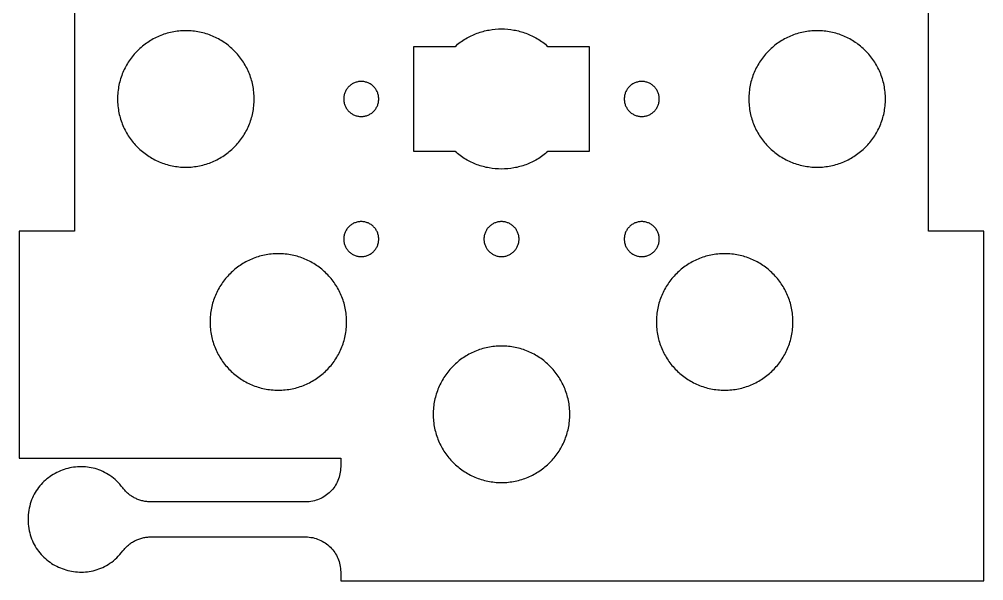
# Model space of a CAD drawing. Extents: x -13 to 42, y 40.2 to 95.3.
# Drawn here: x -13 to 42, y 40.2 to 72.3 of the extents above; entities that cross this region are included whole.
import ezdxf

# ---------------------------------------------------------------- set-up
doc = ezdxf.new("R2010")
doc.units = 0
doc.layers.get('0').update_dxf_attribs({"linetype": 'CONTINUOUS'})

msp = doc.modelspace()

# ---------------------------------------------------------------- linework, layer by layer
at = {"color": 7}
for points in [[(-7.328427, 94.749997), (-7.328427, 95.249997), (-13, 95.25), (-13, 75.3), (-9.85, 75.3), (-9.85, 60.2), (-13, 60.2), (-13, 47.25), (5.328427, 47.25), (5.328427, 46.75)], [(5.328427, 40.750008), (5.328427, 40.250008), (42, 40.25), (42, 60.2), (38.85, 60.2), (38.85, 75.3)], [(11.854249, 64.75), (9.5, 64.75), (9.5, 70.75), (11.854249, 70.75)], [(17.145751, 70.75), (19.5, 70.75), (19.5, 64.75)], [(19.5, 64.75), (17.145751, 64.75)], [(3.328427, 44.75), (-5.5, 44.75)], [(-5.5, 42.750005), (3.328427, 42.750005)]]:
    msp.add_lwpolyline(points, dxfattribs=at)
for points in [[(0.395, 67.75), (0.395, 67.75)], [(7.5, 67.75), (7.5, 67.75)], [(23.5, 67.75), (23.5, 67.75)], [(36.394997, 67.75), (36.395, 67.75)], [(7.5, 59.75), (7.5, 59.75)], [(15.5, 59.75), (15.5, 59.75)], [(23.5, 59.75), (23.5, 59.75)], [(5.667078, 55.022078), (5.667078, 55.022078)], [(31.122916, 55.022078), (31.122922, 55.022078)], [(18.394997, 49.75), (18.395, 49.75)]]:
    msp.add_lwpolyline(points, close=True, dxfattribs=at)
for points in [[(-4.284978, 71.56587), (-4.538533, 71.51399), (-4.783114, 71.437463), (-5.01611, 71.338915)], [(-3.5, 71.645), (-3.768894, 71.645), (-4.031423, 71.61775), (-4.284978, 71.56587)], [(-2.715022, 71.565867), (-2.968577, 71.617752), (-3.231106, 71.645), (-3.5, 71.645)], [(-1.98389, 71.338912), (-2.216886, 71.437462), (-2.461467, 71.513983), (-2.715022, 71.565867)], [(12.453677, 71.1875), (12.663329, 71.3125), (12.88184, 71.416667), (13.106256, 71.5)], [(13.106256, 71.5), (13.330672, 71.58333), (13.560995, 71.645833), (13.794269, 71.6875)], [(13.794269, 71.6875), (14.027544, 71.72917), (14.263772, 71.75), (14.5, 71.75)], [(14.5, 71.75), (14.736228, 71.75), (14.972456, 71.72917), (15.205731, 71.6875)], [(15.205731, 71.6875), (15.439005, 71.64583), (15.669328, 71.583333), (15.893744, 71.5)], [(15.893744, 71.5), (16.11816, 71.41667), (16.336671, 71.3125), (16.546323, 71.1875)], [(31.715022, 71.56587), (31.461467, 71.51399), (31.216886, 71.437463), (30.98389, 71.338915)], [(32.5, 71.645), (32.231106, 71.645), (31.968577, 71.61775), (31.715022, 71.56587)], [(33.284981, 71.565867), (33.031423, 71.617752), (32.768894, 71.645), (32.5, 71.645)], [(34.016113, 71.338912), (33.783117, 71.437462), (33.538536, 71.513983), (33.284981, 71.565867)], [(-5.677732, 70.979798), (-5.884947, 70.839806), (-6.077967, 70.680398), (-6.254181, 70.504184)], [(-5.01611, 71.338915), (-5.249105, 71.240365), (-5.470516, 71.11979), (-5.677732, 70.979798)], [(-1.322269, 70.979795), (-1.529484, 71.119787), (-1.750895, 71.240363), (-1.98389, 71.338912)], [(-0.745819, 70.504181), (-0.922033, 70.680395), (-1.115053, 70.839803), (-1.322269, 70.979795)], [(11.854249, 70.75), (12.043231, 70.916667), (12.244025, 71.0625), (12.453677, 71.1875)], [(16.546323, 71.1875), (16.755975, 71.0625), (16.956769, 70.916667), (17.145751, 70.75)], [(30.322268, 70.979798), (30.115053, 70.839806), (29.922033, 70.680398), (29.745819, 70.504184)], [(30.98389, 71.338915), (30.750895, 71.240365), (30.529484, 71.11979), (30.322268, 70.979798)], [(34.677735, 70.979795), (34.470519, 71.119787), (34.249108, 71.240363), (34.016113, 71.338912)], [(35.254184, 70.504181), (35.07797, 70.680395), (34.88495, 70.839803), (34.677735, 70.979795)], [(-6.254181, 70.504184), (-6.430395, 70.327967), (-6.589803, 70.134947), (-6.729795, 69.927732)], [(-0.270205, 69.927732), (-0.410197, 70.134947), (-0.569605, 70.327967), (-0.745819, 70.504181)], [(29.745819, 70.504184), (29.569605, 70.327967), (29.410197, 70.134947), (29.270205, 69.927732)], [(35.729798, 69.927732), (35.589806, 70.134947), (35.430398, 70.327967), (35.254184, 70.504181)], [(-6.729795, 69.927732), (-6.869787, 69.720516), (-6.990363, 69.499105), (-7.088912, 69.26611)], [(0.088912, 69.26611), (-0.009637, 69.499105), (-0.130213, 69.720516), (-0.270205, 69.927732)], [(29.270205, 69.927732), (29.130213, 69.720516), (29.009637, 69.499105), (28.911088, 69.26611)], [(36.088915, 69.26611), (35.990365, 69.499105), (35.86979, 69.720516), (35.729798, 69.927732)], [(-7.088912, 69.26611), (-7.187461, 69.033114), (-7.263983, 68.788533), (-7.315867, 68.534978)], [(0.315867, 68.534978), (0.263982, 68.788533), (0.18746, 69.033114), (0.088912, 69.26611)], [(28.911088, 69.26611), (28.81254, 69.033114), (28.736017, 68.788533), (28.684133, 68.534978)], [(36.31587, 68.534978), (36.26399, 68.788533), (36.187463, 69.033114), (36.088915, 69.26611)], [(-7.315867, 68.534978), (-7.367752, 68.281423), (-7.395, 68.018894), (-7.395, 67.75)], [(0.395, 67.75), (0.395, 68.018894), (0.367752, 68.281423), (0.315867, 68.534978)], [(5.670784, 68.309104), (5.634843, 68.255904), (5.603886, 68.199058), (5.578585, 68.139239)], [(5.792893, 68.457101), (5.747652, 68.411861), (5.706725, 68.362301), (5.670784, 68.309104)], [(5.940891, 68.57921), (5.88769, 68.54327), (5.838134, 68.50234), (5.792893, 68.457101)], [(6.110755, 68.67141), (6.050936, 68.64611), (5.994091, 68.61515), (5.940891, 68.57921)], [(6.298465, 68.72968), (6.233367, 68.71636), (6.170574, 68.69671), (6.110755, 68.67141)], [(6.5, 68.75), (6.430964, 68.75), (6.363563, 68.743), (6.298465, 68.72968)], [(6.701535, 68.729686), (6.636437, 68.743004), (6.569036, 68.75), (6.5, 68.75)], [(6.889245, 68.671416), (6.829426, 68.696716), (6.766633, 68.716366), (6.701535, 68.729686)], [(7.05911, 68.579216), (7.00591, 68.615156), (6.949065, 68.646116), (6.889245, 68.671416)], [(7.207107, 68.457107), (7.161866, 68.502347), (7.11231, 68.543277), (7.05911, 68.579216)], [(7.329216, 68.30911), (7.293275, 68.36231), (7.252348, 68.411866), (7.207107, 68.457107)], [(7.421415, 68.139245), (7.396114, 68.199065), (7.365157, 68.255909), (7.329216, 68.30911)], [(21.670784, 68.309104), (21.634844, 68.255904), (21.603884, 68.199058), (21.578584, 68.139239)], [(21.792893, 68.457101), (21.747653, 68.411861), (21.706723, 68.362301), (21.670784, 68.309104)], [(21.94089, 68.57921), (21.88769, 68.54327), (21.838134, 68.50234), (21.792893, 68.457101)], [(22.110755, 68.67141), (22.050935, 68.64611), (21.994091, 68.61515), (21.94089, 68.57921)], [(22.298465, 68.72968), (22.233365, 68.71636), (22.170574, 68.69671), (22.110755, 68.67141)], [(22.5, 68.75), (22.43096, 68.75), (22.363563, 68.743), (22.298465, 68.72968)], [(22.701529, 68.729686), (22.636437, 68.743004), (22.569036, 68.75), (22.5, 68.75)], [(22.889239, 68.671416), (22.829419, 68.696716), (22.766626, 68.716366), (22.701529, 68.729686)], [(23.059104, 68.579216), (23.005904, 68.615156), (22.949058, 68.646116), (22.889239, 68.671416)], [(23.207101, 68.457107), (23.161861, 68.502347), (23.112301, 68.543277), (23.059104, 68.579216)], [(23.32921, 68.30911), (23.29327, 68.36231), (23.25234, 68.411866), (23.207101, 68.457107)], [(23.42141, 68.139245), (23.39611, 68.199065), (23.36515, 68.255909), (23.32921, 68.30911)], [(28.684133, 68.534978), (28.632248, 68.281423), (28.605, 68.018894), (28.605, 67.75)], [(36.395, 67.75), (36.395, 68.018894), (36.36775, 68.281423), (36.31587, 68.534978)], [(-7.395, 67.75), (-7.395, 67.481106), (-7.367752, 67.218577), (-7.315867, 66.965022)], [(0.315867, 66.965022), (0.367752, 67.218577), (0.395, 67.481106), (0.395, 67.75)], [(5.520316, 67.951529), (5.506996, 67.886437), (5.5, 67.819036), (5.5, 67.75)], [(5.5, 67.75), (5.5, 67.68096), (5.507, 67.613563), (5.520316, 67.548465)], [(5.578585, 68.139239), (5.553284, 68.079419), (5.533637, 68.016626), (5.520316, 67.951529)], [(7.479684, 67.951535), (7.466363, 68.016635), (7.446717, 68.079426), (7.421415, 68.139245)], [(7.5, 67.75), (7.5, 67.81904), (7.493, 67.886437), (7.479684, 67.951535)], [(7.479684, 67.548471), (7.493004, 67.613563), (7.5, 67.680964), (7.5, 67.75)], [(21.520314, 67.951529), (21.506996, 67.886437), (21.5, 67.819036), (21.5, 67.75)], [(21.5, 67.75), (21.5, 67.68096), (21.507, 67.613563), (21.52032, 67.548465)], [(21.578584, 68.139239), (21.553284, 68.079419), (21.533634, 68.016626), (21.520314, 67.951529)], [(23.47968, 67.951535), (23.46636, 68.016635), (23.44671, 68.079426), (23.42141, 68.139245)], [(23.5, 67.75), (23.5, 67.81904), (23.493, 67.886437), (23.47968, 67.951535)], [(23.479686, 67.548471), (23.493004, 67.613563), (23.5, 67.680964), (23.5, 67.75)], [(28.605, 67.75), (28.605, 67.481106), (28.63225, 67.218577), (28.68413, 66.965022)], [(36.315867, 66.965022), (36.367757, 67.218577), (36.394997, 67.481106), (36.394997, 67.75)], [(5.520316, 67.548465), (5.533637, 67.483365), (5.553283, 67.420574), (5.578585, 67.360755)], [(5.578585, 67.360755), (5.603886, 67.300935), (5.634843, 67.244091), (5.670784, 67.19089)], [(5.670784, 67.19089), (5.706725, 67.13769), (5.747652, 67.088134), (5.792893, 67.042893)], [(7.207107, 67.042899), (7.252348, 67.088139), (7.293275, 67.137699), (7.329216, 67.190896)], [(7.329216, 67.190896), (7.365157, 67.244096), (7.396114, 67.300942), (7.421415, 67.360761)], [(7.421415, 67.360761), (7.446716, 67.420581), (7.466363, 67.483374), (7.479684, 67.548471)], [(21.52032, 67.548465), (21.53364, 67.483365), (21.55329, 67.420574), (21.57859, 67.360755)], [(21.57859, 67.360755), (21.60389, 67.300935), (21.63485, 67.244091), (21.67079, 67.19089)], [(21.67079, 67.19089), (21.70673, 67.13769), (21.74766, 67.088134), (21.792899, 67.042893)], [(23.207107, 67.042899), (23.252347, 67.088139), (23.293277, 67.137699), (23.329216, 67.190896)], [(23.329216, 67.190896), (23.365156, 67.244096), (23.396116, 67.300942), (23.421416, 67.360761)], [(23.421416, 67.360761), (23.446716, 67.420581), (23.466366, 67.483374), (23.479686, 67.548471)], [(-7.315867, 66.965022), (-7.263982, 66.711467), (-7.18746, 66.466886), (-7.088911, 66.23389)], [(0.088912, 66.23389), (0.18746, 66.466886), (0.263983, 66.711467), (0.315867, 66.965022)], [(5.792893, 67.042893), (5.838134, 66.997653), (5.88769, 66.956723), (5.94089, 66.920784)], [(5.94089, 66.920784), (5.99409, 66.884844), (6.050935, 66.853884), (6.110755, 66.828584)], [(6.110755, 66.828584), (6.170574, 66.803284), (6.233367, 66.783634), (6.298465, 66.770314)], [(6.298465, 66.770314), (6.363563, 66.756996), (6.430964, 66.75), (6.5, 66.75)], [(6.5, 66.75), (6.569036, 66.75), (6.636437, 66.757), (6.701535, 66.77032)], [(6.701535, 66.77032), (6.766633, 66.78364), (6.829426, 66.80329), (6.889245, 66.82859)], [(6.889245, 66.82859), (6.949064, 66.85389), (7.005909, 66.88485), (7.059109, 66.92079)], [(7.059109, 66.92079), (7.11231, 66.95673), (7.161866, 66.99766), (7.207107, 67.042899)], [(21.792899, 67.042893), (21.838139, 66.997653), (21.887699, 66.956723), (21.940896, 66.920784)], [(21.940896, 66.920784), (21.994096, 66.884844), (22.050942, 66.853884), (22.110761, 66.828584)], [(22.110761, 66.828584), (22.170581, 66.803284), (22.233374, 66.783634), (22.298471, 66.770314)], [(22.298471, 66.770314), (22.363563, 66.756996), (22.430964, 66.75), (22.5, 66.75)], [(22.5, 66.75), (22.56904, 66.75), (22.636437, 66.757), (22.701535, 66.77032)], [(22.701535, 66.77032), (22.766635, 66.78364), (22.829426, 66.80329), (22.889245, 66.82859)], [(22.889245, 66.82859), (22.949065, 66.85389), (23.005909, 66.88485), (23.05911, 66.92079)], [(23.05911, 66.92079), (23.11231, 66.95673), (23.161866, 66.99766), (23.207107, 67.042899)], [(28.68413, 66.965022), (28.73601, 66.711467), (28.812537, 66.466886), (28.911085, 66.23389)], [(36.088912, 66.23389), (36.187462, 66.466886), (36.263983, 66.711467), (36.315867, 66.965022)], [(-7.088911, 66.23389), (-6.990362, 66.000895), (-6.869787, 65.779484), (-6.729795, 65.572268)], [(-0.270205, 65.572268), (-0.130213, 65.779484), (-0.009637, 66.000895), (0.088912, 66.23389)], [(28.911085, 66.23389), (29.009635, 66.000895), (29.13021, 65.779484), (29.270202, 65.572268)], [(35.729795, 65.572268), (35.869787, 65.779484), (35.990363, 66.000895), (36.088912, 66.23389)], [(-6.729795, 65.572268), (-6.589803, 65.365053), (-6.430395, 65.172033), (-6.254181, 64.995819)], [(-0.745819, 64.995819), (-0.569605, 65.172033), (-0.410197, 65.365053), (-0.270205, 65.572268)], [(29.270202, 65.572268), (29.410194, 65.365053), (29.569602, 65.172033), (29.745816, 64.995819)], [(35.254181, 64.995819), (35.430395, 65.172033), (35.589803, 65.365053), (35.729795, 65.572268)], [(-6.254181, 64.995819), (-6.077966, 64.819605), (-5.884947, 64.660197), (-5.677731, 64.520205)], [(-1.322269, 64.520205), (-1.115053, 64.660197), (-0.922033, 64.819605), (-0.745819, 64.995819)], [(29.745816, 64.995819), (29.922033, 64.819605), (30.115053, 64.660197), (30.322268, 64.520205)], [(34.677732, 64.520205), (34.884947, 64.660197), (35.077967, 64.819605), (35.254181, 64.995819)], [(-5.677731, 64.520205), (-5.470516, 64.380213), (-5.249105, 64.259637), (-5.016109, 64.161088)], [(-1.98389, 64.161089), (-1.750895, 64.259638), (-1.529484, 64.380213), (-1.322269, 64.520205)], [(12.453677, 64.3125), (12.244025, 64.4375), (12.043231, 64.583333), (11.854249, 64.75)], [(17.145751, 64.75), (16.956769, 64.583333), (16.755975, 64.4375), (16.546323, 64.3125)], [(30.322268, 64.520205), (30.529484, 64.380213), (30.750895, 64.259637), (30.98389, 64.161088)], [(34.01611, 64.161089), (34.249105, 64.259638), (34.470516, 64.380213), (34.677732, 64.520205)], [(-5.016109, 64.161088), (-4.783114, 64.062539), (-4.538533, 63.986017), (-4.284978, 63.934133)], [(-4.284978, 63.934133), (-4.031423, 63.882248), (-3.768894, 63.855), (-3.5, 63.855)], [(-3.5, 63.855), (-3.231106, 63.855), (-2.968577, 63.882248), (-2.715022, 63.934133)], [(-2.715022, 63.934133), (-2.461467, 63.986018), (-2.216886, 64.06254), (-1.98389, 64.161089)], [(13.106256, 64), (12.88184, 64.083333), (12.663329, 64.1875), (12.453677, 64.3125)], [(13.794269, 63.8125), (13.560995, 63.854167), (13.330672, 63.916667), (13.106256, 64)], [(14.5, 63.75), (14.263772, 63.75), (14.027544, 63.770833), (13.794269, 63.8125)], [(15.205731, 63.8125), (14.972456, 63.770833), (14.736228, 63.75), (14.5, 63.75)], [(15.893744, 64), (15.669328, 63.916667), (15.439005, 63.854167), (15.205731, 63.8125)], [(16.546323, 64.3125), (16.336671, 64.1875), (16.11816, 64.083333), (15.893744, 64)], [(30.98389, 64.161088), (31.216886, 64.062539), (31.461467, 63.986017), (31.715022, 63.934133)], [(31.715022, 63.934133), (31.968577, 63.882248), (32.231106, 63.855), (32.5, 63.855)], [(32.5, 63.855), (32.768894, 63.855), (33.031423, 63.882248), (33.284978, 63.934133)], [(33.284978, 63.934133), (33.538533, 63.986018), (33.783114, 64.06254), (34.01611, 64.161089)], [(5.940891, 60.579216), (5.88769, 60.543274), (5.838134, 60.502348), (5.792893, 60.457107)], [(6.110755, 60.671415), (6.050936, 60.646114), (5.994091, 60.615157), (5.940891, 60.579216)], [(6.298465, 60.729684), (6.233367, 60.716363), (6.170574, 60.696716), (6.110755, 60.671415)], [(6.5, 60.75), (6.430964, 60.75), (6.363563, 60.743004), (6.298465, 60.729684)], [(6.701535, 60.729684), (6.636437, 60.743004), (6.569036, 60.75), (6.5, 60.75)], [(6.889245, 60.671415), (6.829426, 60.696716), (6.766633, 60.716363), (6.701535, 60.729684)], [(7.05911, 60.579216), (7.00591, 60.615157), (6.949065, 60.646114), (6.889245, 60.671415)], [(7.207107, 60.457107), (7.161866, 60.502348), (7.11231, 60.543275), (7.05911, 60.579216)], [(13.94089, 60.579216), (13.88769, 60.543275), (13.838134, 60.502348), (13.792893, 60.457107)], [(14.110755, 60.671415), (14.050935, 60.646114), (13.994091, 60.615157), (13.94089, 60.579216)], [(14.298465, 60.729684), (14.233365, 60.716363), (14.170574, 60.696717), (14.110755, 60.671415)], [(14.5, 60.75), (14.43096, 60.75), (14.363563, 60.743), (14.298465, 60.729684)], [(14.701529, 60.729684), (14.636437, 60.743004), (14.569036, 60.75), (14.5, 60.75)], [(14.889239, 60.671415), (14.829419, 60.696716), (14.766626, 60.716363), (14.701529, 60.729684)], [(15.059104, 60.579216), (15.005904, 60.615157), (14.949058, 60.646114), (14.889239, 60.671415)], [(15.207101, 60.457107), (15.161861, 60.502348), (15.112301, 60.543275), (15.059104, 60.579216)], [(21.94089, 60.579216), (21.88769, 60.543275), (21.838134, 60.502348), (21.792893, 60.457107)], [(22.110755, 60.671415), (22.050935, 60.646114), (21.994091, 60.615157), (21.94089, 60.579216)], [(22.298465, 60.729684), (22.233365, 60.716363), (22.170574, 60.696717), (22.110755, 60.671415)], [(22.5, 60.75), (22.43096, 60.75), (22.363563, 60.743), (22.298465, 60.729684)], [(22.701529, 60.729684), (22.636437, 60.743004), (22.569036, 60.75), (22.5, 60.75)], [(22.889239, 60.671415), (22.829419, 60.696716), (22.766626, 60.716363), (22.701529, 60.729684)], [(23.059104, 60.579216), (23.005904, 60.615157), (22.949058, 60.646114), (22.889239, 60.671415)], [(23.207101, 60.457107), (23.161861, 60.502348), (23.112301, 60.543275), (23.059104, 60.579216)], [(5.520316, 59.951535), (5.506996, 59.886437), (5.5, 59.819036), (5.5, 59.75)], [(5.578585, 60.139245), (5.553284, 60.079426), (5.533637, 60.016632), (5.520316, 59.951535)], [(5.670784, 60.309109), (5.634843, 60.255909), (5.603886, 60.199064), (5.578585, 60.139245)], [(5.792893, 60.457107), (5.747652, 60.411866), (5.706726, 60.36231), (5.670784, 60.309109)], [(7.329216, 60.309109), (7.293275, 60.362309), (7.252348, 60.411866), (7.207107, 60.457107)], [(7.421415, 60.139245), (7.396114, 60.199064), (7.365157, 60.255909), (7.329216, 60.309109)], [(7.479684, 59.951535), (7.466363, 60.016633), (7.446717, 60.079426), (7.421415, 60.139245)], [(7.5, 59.75), (7.5, 59.819036), (7.493, 59.886437), (7.479684, 59.951535)], [(13.520314, 59.951535), (13.506996, 59.886437), (13.5, 59.819036), (13.5, 59.75)], [(13.578584, 60.139245), (13.553284, 60.079426), (13.533634, 60.016633), (13.520314, 59.951535)], [(13.670784, 60.30911), (13.634844, 60.25591), (13.603884, 60.199065), (13.578584, 60.139245)], [(13.792893, 60.457107), (13.747653, 60.411866), (13.706723, 60.36231), (13.670784, 60.30911)], [(15.32921, 60.309109), (15.29327, 60.362309), (15.25234, 60.411866), (15.207101, 60.457107)], [(15.42141, 60.139245), (15.39611, 60.199064), (15.36515, 60.255909), (15.32921, 60.309109)], [(15.47968, 59.951535), (15.46636, 60.016633), (15.44671, 60.079426), (15.42141, 60.139245)], [(15.5, 59.75), (15.5, 59.819036), (15.493, 59.886437), (15.47968, 59.951535)], [(21.520314, 59.951535), (21.506996, 59.886437), (21.5, 59.819036), (21.5, 59.75)], [(21.578584, 60.139245), (21.553284, 60.079426), (21.533634, 60.016633), (21.520314, 59.951535)], [(21.670784, 60.30911), (21.634844, 60.25591), (21.603884, 60.199065), (21.578584, 60.139245)], [(21.792893, 60.457107), (21.747653, 60.411866), (21.706723, 60.36231), (21.670784, 60.30911)], [(23.32921, 60.309109), (23.29327, 60.362309), (23.25234, 60.411866), (23.207101, 60.457107)], [(23.42141, 60.139245), (23.39611, 60.199064), (23.36515, 60.255909), (23.32921, 60.309109)], [(23.47968, 59.951535), (23.46636, 60.016633), (23.44671, 60.079426), (23.42141, 60.139245)], [(23.5, 59.75), (23.5, 59.819036), (23.493, 59.886437), (23.47968, 59.951535)], [(5.5, 59.75), (5.5, 59.680964), (5.507, 59.613563), (5.520316, 59.548465)], [(5.520316, 59.548465), (5.533637, 59.483367), (5.553283, 59.420574), (5.578585, 59.360755)], [(7.421415, 59.360755), (7.446716, 59.420574), (7.466363, 59.483367), (7.479684, 59.548465)], [(7.479684, 59.548465), (7.493004, 59.613563), (7.5, 59.680964), (7.5, 59.75)], [(13.5, 59.75), (13.5, 59.680964), (13.507, 59.613563), (13.52032, 59.548465)], [(13.52032, 59.548465), (13.53364, 59.483367), (13.55329, 59.420574), (13.57859, 59.360755)], [(15.421416, 59.360755), (15.446716, 59.420574), (15.466366, 59.483367), (15.479686, 59.548465)], [(15.479686, 59.548465), (15.493004, 59.613563), (15.5, 59.680964), (15.5, 59.75)], [(21.5, 59.75), (21.5, 59.680964), (21.507, 59.613563), (21.52032, 59.548465)], [(21.52032, 59.548465), (21.53364, 59.483367), (21.55329, 59.420574), (21.57859, 59.360755)], [(23.421416, 59.360755), (23.446716, 59.420574), (23.466366, 59.483367), (23.479686, 59.548465)], [(23.479686, 59.548465), (23.493004, 59.613563), (23.5, 59.680964), (23.5, 59.75)], [(1.772078, 58.917078), (1.503184, 58.917078), (1.240655, 58.88983), (0.9871, 58.837945)], [(2.557056, 58.837945), (2.303501, 58.88983), (2.040971, 58.917078), (1.772078, 58.917078)], [(5.578585, 59.360755), (5.603886, 59.300936), (5.634843, 59.244091), (5.670784, 59.19089)], [(5.670784, 59.19089), (5.706725, 59.13769), (5.747652, 59.088134), (5.792893, 59.042893)], [(5.792893, 59.042893), (5.838134, 58.997652), (5.88769, 58.956725), (5.94089, 58.920784)], [(5.94089, 58.920784), (5.99409, 58.884842), (6.050935, 58.853886), (6.110755, 58.828585)], [(6.889245, 58.828585), (6.949064, 58.853886), (7.005909, 58.884843), (7.059109, 58.920784)], [(7.059109, 58.920784), (7.11231, 58.956725), (7.161866, 58.997652), (7.207107, 59.042893)], [(7.207107, 59.042893), (7.252348, 59.088134), (7.293275, 59.13769), (7.329216, 59.19089)], [(7.329216, 59.19089), (7.365157, 59.24409), (7.396114, 59.300935), (7.421415, 59.360755)], [(13.57859, 59.360755), (13.60389, 59.300936), (13.63485, 59.244091), (13.67079, 59.19089)], [(13.67079, 59.19089), (13.70673, 59.13769), (13.74766, 59.088134), (13.792899, 59.042893)], [(13.792899, 59.042893), (13.838139, 58.997652), (13.887699, 58.956725), (13.940896, 58.920784)], [(13.940896, 58.920784), (13.994096, 58.884842), (14.050942, 58.853886), (14.110761, 58.828585)], [(14.889245, 58.828585), (14.949065, 58.853886), (15.005909, 58.884843), (15.05911, 58.920784)], [(15.05911, 58.920784), (15.11231, 58.956725), (15.161866, 58.997652), (15.207107, 59.042893)], [(15.207107, 59.042893), (15.252347, 59.088134), (15.293277, 59.13769), (15.329216, 59.19089)], [(15.329216, 59.19089), (15.365156, 59.24409), (15.396116, 59.300935), (15.421416, 59.360755)], [(21.57859, 59.360755), (21.60389, 59.300936), (21.63485, 59.244091), (21.67079, 59.19089)], [(21.67079, 59.19089), (21.70673, 59.13769), (21.74766, 59.088134), (21.792899, 59.042893)], [(21.792899, 59.042893), (21.838139, 58.997652), (21.887699, 58.956725), (21.940896, 58.920784)], [(21.940896, 58.920784), (21.994096, 58.884842), (22.050942, 58.853886), (22.110761, 58.828585)], [(22.889245, 58.828585), (22.949065, 58.853886), (23.005909, 58.884843), (23.05911, 58.920784)], [(23.05911, 58.920784), (23.11231, 58.956725), (23.161866, 58.997652), (23.207107, 59.042893)], [(23.207107, 59.042893), (23.252347, 59.088134), (23.293277, 59.13769), (23.329216, 59.19089)], [(23.329216, 59.19089), (23.365156, 59.24409), (23.396116, 59.300935), (23.421416, 59.360755)], [(27.227925, 58.917078), (26.959031, 58.917078), (26.696502, 58.88983), (26.442947, 58.837945)], [(28.012903, 58.837945), (27.759348, 58.88983), (27.496819, 58.917078), (27.227925, 58.917078)], [(0.255968, 58.610989), (0.022972, 58.512441), (-0.198438, 58.391865), (-0.405654, 58.251873)], [(0.9871, 58.837945), (0.733544, 58.78606), (0.488964, 58.709538), (0.255968, 58.610989)], [(3.288188, 58.610989), (3.055192, 58.709538), (2.810611, 58.78606), (2.557056, 58.837945)], [(3.949809, 58.251873), (3.742594, 58.391865), (3.521183, 58.512441), (3.288188, 58.610989)], [(6.110755, 58.828585), (6.170574, 58.803284), (6.233367, 58.783637), (6.298465, 58.770316)], [(6.298465, 58.770316), (6.363563, 58.756996), (6.430964, 58.75), (6.5, 58.75)], [(6.5, 58.75), (6.569036, 58.75), (6.636437, 58.757), (6.701535, 58.770316)], [(6.701535, 58.770316), (6.766633, 58.783637), (6.829426, 58.803283), (6.889245, 58.828585)], [(14.110761, 58.828585), (14.170581, 58.803284), (14.233374, 58.783637), (14.298471, 58.770316)], [(14.298471, 58.770316), (14.363563, 58.756996), (14.430964, 58.75), (14.5, 58.75)], [(14.5, 58.75), (14.56904, 58.75), (14.636437, 58.757), (14.701535, 58.770316)], [(14.701535, 58.770316), (14.766635, 58.783637), (14.829426, 58.803283), (14.889245, 58.828585)], [(22.110761, 58.828585), (22.170581, 58.803284), (22.233374, 58.783637), (22.298471, 58.770316)], [(22.298471, 58.770316), (22.363563, 58.756996), (22.430964, 58.75), (22.5, 58.75)], [(22.5, 58.75), (22.56904, 58.75), (22.636437, 58.757), (22.701535, 58.770316)], [(22.701535, 58.770316), (22.766635, 58.783637), (22.829426, 58.803283), (22.889245, 58.828585)], [(25.711812, 58.610989), (25.478817, 58.512441), (25.257406, 58.391865), (25.05019, 58.251873)], [(26.442947, 58.837945), (26.189389, 58.78606), (25.944808, 58.709538), (25.711812, 58.610989)], [(28.744035, 58.610989), (28.511039, 58.709538), (28.266458, 58.78606), (28.012903, 58.837945)], [(29.405657, 58.251873), (29.198441, 58.391865), (28.97703, 58.512441), (28.744035, 58.610989)], [(-0.982103, 57.776259), (-1.158317, 57.600045), (-1.317725, 57.407025), (-1.457717, 57.199809)], [(-0.405654, 58.251873), (-0.612869, 58.111881), (-0.805889, 57.952473), (-0.982103, 57.776259)], [(4.526259, 57.776259), (4.350045, 57.952473), (4.157025, 58.111881), (3.949809, 58.251873)], [(5.001873, 57.199809), (4.861881, 57.407025), (4.702473, 57.600045), (4.526259, 57.776259)], [(24.473741, 57.776259), (24.297527, 57.600045), (24.138119, 57.407025), (23.998127, 57.199809)], [(25.05019, 58.251873), (24.842975, 58.111881), (24.649955, 57.952473), (24.473741, 57.776259)], [(29.982106, 57.776259), (29.805892, 57.952473), (29.612872, 58.111881), (29.405657, 58.251873)], [(30.45772, 57.199809), (30.317728, 57.407025), (30.15832, 57.600045), (29.982106, 57.776259)], [(-1.457717, 57.199809), (-1.597709, 56.992594), (-1.718285, 56.771183), (-1.816834, 56.538188)], [(5.360989, 56.538188), (5.262441, 56.771183), (5.141865, 56.992594), (5.001873, 57.199809)], [(23.998127, 57.199809), (23.858135, 56.992594), (23.737559, 56.771183), (23.63901, 56.538188)], [(30.816837, 56.538188), (30.718287, 56.771183), (30.597712, 56.992594), (30.45772, 57.199809)], [(-1.816834, 56.538188), (-1.915383, 56.305192), (-1.991905, 56.060611), (-2.043789, 55.807056)], [(5.587945, 55.807056), (5.53606, 56.060611), (5.459538, 56.305192), (5.360989, 56.538188)], [(23.63901, 56.538188), (23.540462, 56.305192), (23.463939, 56.060611), (23.412055, 55.807056)], [(31.043792, 55.807056), (30.991912, 56.060611), (30.915385, 56.305192), (30.816837, 56.538188)], [(-2.043789, 55.807056), (-2.095674, 55.553501), (-2.122923, 55.290972), (-2.122923, 55.022078)], [(5.667078, 55.022078), (5.667078, 55.290972), (5.63983, 55.553501), (5.587945, 55.807056)], [(23.412055, 55.807056), (23.36017, 55.553501), (23.332922, 55.290972), (23.332922, 55.022078)], [(31.122922, 55.022078), (31.122922, 55.290972), (31.095672, 55.553501), (31.043792, 55.807056)], [(-2.122923, 55.022078), (-2.122923, 54.753184), (-2.095674, 54.490655), (-2.043789, 54.2371)], [(5.587945, 54.2371), (5.63983, 54.490655), (5.667078, 54.753184), (5.667078, 55.022078)], [(23.332922, 55.022078), (23.332922, 54.753184), (23.360172, 54.490655), (23.412052, 54.2371)], [(31.043786, 54.2371), (31.095666, 54.490655), (31.122916, 54.753184), (31.122916, 55.022078)], [(-2.043789, 54.2371), (-1.991905, 53.983544), (-1.915383, 53.738964), (-1.816834, 53.505968)], [(5.36099, 53.505968), (5.459539, 53.738964), (5.536061, 53.983544), (5.587945, 54.2371)], [(23.412052, 54.2371), (23.463932, 53.983544), (23.540459, 53.738964), (23.639007, 53.505968)], [(30.816831, 53.505968), (30.915381, 53.738964), (30.991902, 53.983544), (31.043786, 54.2371)], [(-1.816834, 53.505968), (-1.718285, 53.272972), (-1.597709, 53.051562), (-1.457717, 52.844346)], [(5.001873, 52.844346), (5.141865, 53.051562), (5.262441, 53.272972), (5.36099, 53.505968)], [(13.715022, 53.565867), (13.461467, 53.513982), (13.216886, 53.43746), (12.98389, 53.338911)], [(14.5, 53.645), (14.231106, 53.645), (13.968577, 53.617752), (13.715022, 53.565867)], [(15.284981, 53.565867), (15.031423, 53.617752), (14.768894, 53.645), (14.5, 53.645)], [(16.016113, 53.338912), (15.783117, 53.437461), (15.538536, 53.513983), (15.284981, 53.565867)], [(23.639007, 53.505968), (23.737557, 53.272972), (23.858132, 53.051562), (23.998124, 52.844346)], [(30.457714, 52.844346), (30.597706, 53.051562), (30.718282, 53.272972), (30.816831, 53.505968)], [(-1.457717, 52.844346), (-1.317725, 52.637131), (-1.158317, 52.444111), (-0.982103, 52.267897)], [(4.526259, 52.267897), (4.702473, 52.444111), (4.861881, 52.637131), (5.001873, 52.844346)], [(12.322268, 52.979795), (12.115053, 52.839803), (11.922033, 52.680395), (11.745819, 52.50418)], [(12.98389, 53.338911), (12.750895, 53.240362), (12.529484, 53.119787), (12.322268, 52.979795)], [(16.677735, 52.979795), (16.470519, 53.119787), (16.249108, 53.240363), (16.016113, 53.338912)], [(17.254184, 52.504181), (17.07797, 52.680395), (16.88495, 52.839803), (16.677735, 52.979795)], [(23.998124, 52.844346), (24.138116, 52.637131), (24.297524, 52.444111), (24.473738, 52.267897)], [(29.9821, 52.267897), (30.158314, 52.444111), (30.317722, 52.637131), (30.457714, 52.844346)], [(-0.982103, 52.267897), (-0.805889, 52.091683), (-0.612869, 51.932275), (-0.405654, 51.792283)], [(3.949809, 51.792283), (4.157025, 51.932275), (4.350045, 52.091683), (4.526259, 52.267897)], [(11.745819, 52.50418), (11.569605, 52.327966), (11.410197, 52.134946), (11.270205, 51.927731)], [(17.729798, 51.927731), (17.589806, 52.134947), (17.430398, 52.327967), (17.254184, 52.504181)], [(24.473738, 52.267897), (24.649952, 52.091683), (24.842972, 51.932275), (25.050187, 51.792283)], [(29.405651, 51.792283), (29.612866, 51.932275), (29.805886, 52.091683), (29.9821, 52.267897)], [(-0.405654, 51.792283), (-0.198438, 51.652291), (0.022972, 51.531715), (0.255968, 51.433166)], [(3.288188, 51.433166), (3.521183, 51.531715), (3.742594, 51.652291), (3.949809, 51.792283)], [(11.270205, 51.927731), (11.130213, 51.720516), (11.009637, 51.499105), (10.911088, 51.266109)], [(18.088915, 51.26611), (17.990365, 51.499105), (17.86979, 51.720516), (17.729798, 51.927731)], [(25.050187, 51.792283), (25.257403, 51.652291), (25.478814, 51.531715), (25.711809, 51.433166)], [(28.744029, 51.433166), (28.977024, 51.531715), (29.198435, 51.652291), (29.405651, 51.792283)], [(0.255968, 51.433166), (0.488964, 51.334617), (0.733544, 51.258095), (0.9871, 51.206211)], [(0.9871, 51.206211), (1.240655, 51.154326), (1.503184, 51.127078), (1.772078, 51.127078)], [(1.772078, 51.127078), (2.040972, 51.127078), (2.303501, 51.154326), (2.557056, 51.206211)], [(2.557056, 51.206211), (2.810611, 51.258096), (3.055192, 51.334617), (3.288188, 51.433166)], [(10.911088, 51.266109), (10.81254, 51.033114), (10.736017, 50.788533), (10.684133, 50.534978)], [(18.31587, 50.534978), (18.26399, 50.788533), (18.187463, 51.033114), (18.088915, 51.26611)], [(25.711809, 51.433166), (25.944805, 51.334617), (26.189386, 51.258095), (26.442941, 51.206211)], [(26.442941, 51.206211), (26.696496, 51.154326), (26.959025, 51.127078), (27.227919, 51.127078)], [(27.227919, 51.127078), (27.496813, 51.127078), (27.759342, 51.154326), (28.012897, 51.206211)], [(28.012897, 51.206211), (28.266452, 51.258096), (28.511033, 51.334617), (28.744029, 51.433166)], [(10.684133, 50.534978), (10.632248, 50.281423), (10.605, 50.018894), (10.605, 49.75)], [(18.395, 49.75), (18.395, 50.018894), (18.36775, 50.281423), (18.31587, 50.534978)], [(10.605, 49.75), (10.605, 49.481106), (10.63225, 49.218577), (10.68413, 48.965022)], [(18.315867, 48.965022), (18.367747, 49.218577), (18.394997, 49.481107), (18.394997, 49.75)], [(10.68413, 48.965022), (10.73601, 48.711466), (10.812537, 48.466886), (10.911085, 48.23389)], [(18.088912, 48.233891), (18.187462, 48.466886), (18.263983, 48.711467), (18.315867, 48.965022)], [(10.911085, 48.23389), (11.009635, 48.000894), (11.13021, 47.779484), (11.270202, 47.572268)], [(17.729795, 47.572269), (17.869787, 47.779484), (17.990363, 48.000895), (18.088912, 48.233891)], [(11.270202, 47.572268), (11.410194, 47.365053), (11.569602, 47.172033), (11.745816, 46.995819)], [(17.254181, 46.995819), (17.430395, 47.172034), (17.589803, 47.365053), (17.729795, 47.572269)], [(-9.568789, 46.754269), (-9.868282, 46.744509), (-10.165214, 46.690548), (-10.44863, 46.596045)], [(-8.673581, 46.647297), (-8.967241, 46.729592), (-9.269295, 46.76403), (-9.568789, 46.754269)], [(5.328427, 46.75), (5.328427, 46.611929), (5.314436, 46.477125), (5.287794, 46.34693)], [(11.745816, 46.995819), (11.92203, 46.819605), (12.11505, 46.660197), (12.322265, 46.520205)], [(16.677732, 46.520205), (16.884947, 46.660197), (17.077967, 46.819605), (17.254181, 46.995819)], [(-10.44863, 46.596045), (-10.732047, 46.501542), (-11.001947, 46.366496), (-11.247375, 46.194564)], [(-7.828741, 46.253188), (-8.094656, 46.434852), (-8.379922, 46.565003), (-8.673581, 46.647297)], [(-7.1, 45.55), (-7.31626, 45.838347), (-7.562826, 46.071524), (-7.828741, 46.253188)], [(5.287794, 46.34693), (5.261152, 46.216735), (5.22186, 46.091148), (5.171257, 45.97151)], [(12.322265, 46.520205), (12.529481, 46.380213), (12.750892, 46.259637), (12.983887, 46.161088)], [(16.01611, 46.161089), (16.249105, 46.259638), (16.470516, 46.380213), (16.677732, 46.520205)], [(-11.247375, 46.194564), (-11.492803, 46.022633), (-11.71376, 45.813816), (-11.89929, 45.57177)], [(5.171257, 45.97151), (5.120654, 45.851871), (5.058741, 45.738182), (4.986859, 45.631781)], [(12.983887, 46.161088), (13.216883, 46.062539), (13.461464, 45.986017), (13.715019, 45.934133)], [(13.715019, 45.934133), (13.968577, 45.882248), (14.231106, 45.855), (14.5, 45.855)], [(14.5, 45.855), (14.768894, 45.855), (15.031423, 45.882248), (15.284978, 45.934133)], [(15.284978, 45.934133), (15.538533, 45.986018), (15.783114, 46.06254), (16.01611, 46.161089)], [(-11.89929, 45.57177), (-12.084819, 45.329724), (-12.234922, 45.054448), (-12.338642, 44.749601)], [(-6.948626, 45.371037), (-7.002212, 45.427335), (-7.052786, 45.487048), (-7.1, 45.55)], [(-6.77918, 45.212543), (-6.838442, 45.261846), (-6.89504, 45.314736), (-6.948626, 45.371037)], [(-6.59375, 45.075565), (-6.657991, 45.117522), (-6.719918, 45.163239), (-6.77918, 45.212543)], [(4.742641, 45.335786), (4.652158, 45.245304), (4.553047, 45.163451), (4.446646, 45.091569)], [(4.986859, 45.631781), (4.914976, 45.52538), (4.833123, 45.426269), (4.742641, 45.335786)], [(-12.338642, 44.749601), (-12.442362, 44.444754), (-12.4997, 44.110335), (-12.4997, 43.75)], [(-6.394427, 44.96115), (-6.462951, 44.99541), (-6.529509, 45.033608), (-6.59375, 45.075565)], [(-6.183301, 44.87034), (-6.255411, 44.89656), (-6.325903, 44.92689), (-6.394427, 44.96115)], [(-5.962461, 44.80418), (-6.037461, 44.82201), (-6.111191, 44.84412), (-6.183301, 44.87034)], [(-5.733998, 44.76372), (-5.811191, 44.77282), (-5.887461, 44.78635), (-5.962461, 44.80418)], [(-5.5, 44.75), (-5.578689, 44.75), (-5.656805, 44.7546), (-5.733998, 44.76372)], [(3.731497, 44.790633), (3.601302, 44.763991), (3.466498, 44.75), (3.328427, 44.75)], [(4.106917, 44.90717), (3.987279, 44.856567), (3.861692, 44.817275), (3.731497, 44.790633)], [(4.446646, 45.091569), (4.340245, 45.019686), (4.226556, 44.957773), (4.106917, 44.90717)], [(-12.4997, 43.75), (-12.4997, 43.389665), (-12.44236, 43.055246), (-12.338642, 42.750399)], [(-12.338642, 42.750399), (-12.234922, 42.445552), (-12.084819, 42.170277), (-11.89929, 41.92823)], [(-6.77918, 42.287461), (-6.719918, 42.336761), (-6.657992, 42.382481), (-6.59375, 42.424439)], [(-6.59375, 42.424439), (-6.529509, 42.466399), (-6.462951, 42.504589), (-6.394427, 42.538855)], [(-6.394427, 42.538855), (-6.325903, 42.573115), (-6.255411, 42.603445), (-6.183301, 42.629665)], [(-6.183301, 42.629665), (-6.111191, 42.655885), (-6.037461, 42.677995), (-5.962461, 42.695825)], [(-5.962461, 42.695825), (-5.887461, 42.713655), (-5.811191, 42.727195), (-5.733998, 42.736285)], [(-5.733998, 42.736285), (-5.656805, 42.745385), (-5.578689, 42.750005), (-5.5, 42.750005)], [(3.328427, 42.750005), (3.466498, 42.750005), (3.601302, 42.736015), (3.731497, 42.709375)], [(3.731497, 42.709375), (3.861692, 42.682735), (3.987279, 42.643445), (4.106917, 42.592838)], [(4.106917, 42.592838), (4.226556, 42.542238), (4.340245, 42.480322), (4.446646, 42.408439)], [(4.446646, 42.408439), (4.553047, 42.336559), (4.652158, 42.254704), (4.742641, 42.164221)], [(-11.89929, 41.92823), (-11.71376, 41.686184), (-11.492803, 41.477367), (-11.247375, 41.305436)], [(-7.828741, 41.246812), (-7.562826, 41.428476), (-7.31626, 41.661653), (-7.1, 41.95)], [(-7.1, 41.95), (-7.052786, 42.01295), (-7.002212, 42.072665), (-6.948626, 42.128967)], [(-6.948626, 42.128967), (-6.89504, 42.185267), (-6.838442, 42.238158), (-6.77918, 42.287461)], [(4.742641, 42.164221), (4.833123, 42.073741), (4.914976, 41.974627), (4.986858, 41.868227)], [(4.986858, 41.868227), (5.058741, 41.761826), (5.120654, 41.648136), (5.171257, 41.528498)], [(-11.247375, 41.305436), (-11.001947, 41.133504), (-10.732047, 40.998459), (-10.44863, 40.903955)], [(5.171257, 41.528498), (5.22186, 41.40886), (5.261152, 41.283273), (5.287794, 41.153078)], [(-10.44863, 40.903955), (-10.165214, 40.809455), (-9.868282, 40.755492), (-9.568789, 40.745731)], [(-9.568789, 40.745731), (-9.269295, 40.735931), (-8.967241, 40.770411), (-8.673581, 40.852703)], [(-8.673581, 40.852703), (-8.379922, 40.934993), (-8.094656, 41.065148), (-7.828741, 41.246812)], [(5.287794, 41.153078), (5.314436, 41.022882), (5.328427, 40.888079), (5.328427, 40.750008)]]:
    msp.add_open_spline(points, degree=3, dxfattribs=at)

doc.saveas('drawing.dxf')
